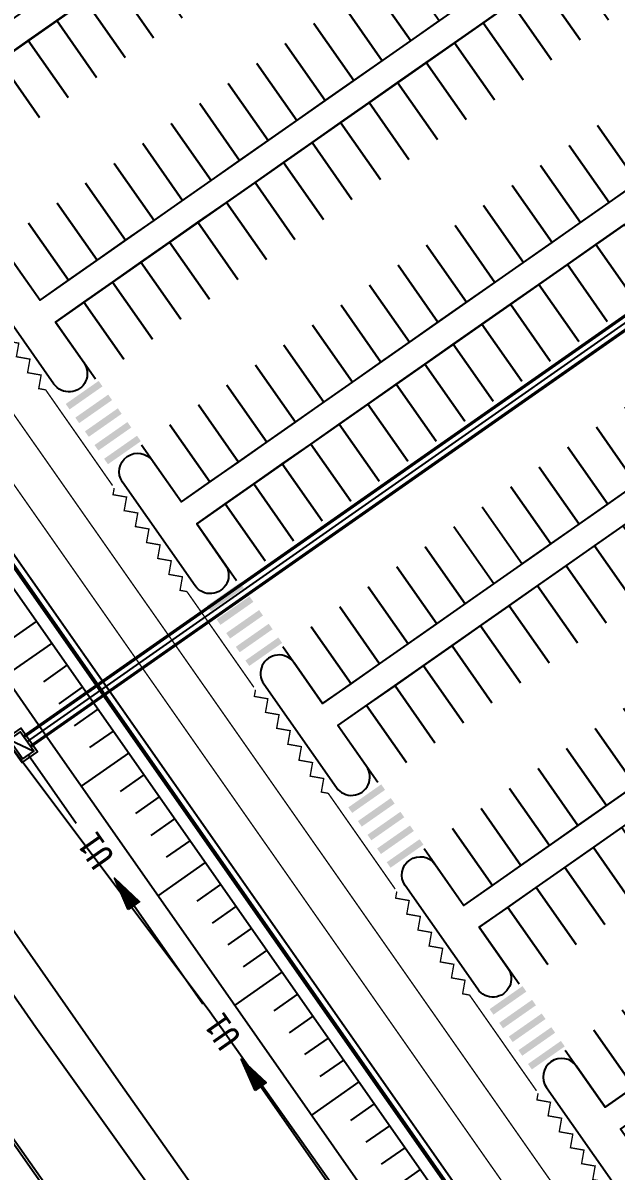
# Model space of a CAD drawing. Header units: millimetres. Extents: x 152904052 to 153933663, y 538271515 to 539240469.
# Drawn here: x 153119446 to 153163743, y 538655400 to 538741179 of the extents above; entities that cross this region are included whole.
import ezdxf
from ezdxf.enums import TextEntityAlignment as Align

# ---------------------------------------------------------------- set-up
doc = ezdxf.new("R2010")
doc.units = ezdxf.units.MM
doc.layers.add('SCHM', color=9, linetype='Continuous')
doc.styles.add('IIAC FONT', font='GulimChe.ttf')

msp = doc.modelspace()

# ---------------------------------------------------------------- linework, layer by layer
at = {"layer": 'SCHM'}
for p, q in [((153282186.4, 538465460.8), (153073743.6, 538763147.9)), ((153120437.8, 538696461.7), (153118687.9, 538695236.4)), ((153121585, 538694823.4), (153118077.9, 538692367.7)), ((153122732.1, 538693185.1), (153120974.9, 538691954.6)), ((153123879.3, 538691546.8), (153122118.3, 538690313.8)), ((153125026.4, 538689908.5), (153123261.8, 538688672.9)), ((153126173.6, 538688270.2), (153124408.6, 538687034.3)), ((153127320.7, 538686631.9), (153123791.7, 538684160.8)), ((153128467.9, 538684993.6), (153126703.8, 538683758.3)), ((153129615, 538683355.2), (153127851.3, 538682120.3)), ((153130762.2, 538681716.9), (153128998.9, 538680482.3)), ((153131909.3, 538680078.6), (153130146.5, 538678844.3)), ((153133056.5, 538678440.3), (153129531.5, 538675972.1)), ((153134203.6, 538676802), (153132441.6, 538675568.2)), ((153135350.8, 538675163.7), (153133589.1, 538673930.2)), ((153136498, 538673525.4), (153134736.7, 538672292.2)), ((153137645.1, 538671887.1), (153135883.6, 538670653.7)), ((153138792.3, 538670248.8), (153135268.4, 538667781.4)), ((153139939.4, 538668610.5), (153138177.1, 538667376.5)), ((153141086.6, 538666972.2), (153139323.8, 538665737.9)), ((153142233.7, 538665333.9), (153140470.6, 538664099.3)), ((153143380.9, 538663695.6), (153141617.3, 538662460.7)), ((153144528, 538662057.3), (153141000.1, 538659587)), ((153145675.2, 538660419), (153143910.8, 538659183.6)), ((153146822.3, 538658780.7), (153145057.5, 538657545)), ((153147969.5, 538657142.4), (153146204.3, 538655906.4)), ((153149116.6, 538655504.1), (153147352, 538654268.5))]:
    msp.add_line(p, q, dxfattribs=at)
for points, const_width in [([(153283005.5, 538466034.4), (153077550.5, 538759454.5), (153361796.3, 538958485.6), (153516377.8, 538737720.2), (153499645.1, 538637137.3)], 300), ([(153283128.3, 538466730.7), (153079967.6, 538756874.3)], 150)]:
    msp.add_lwpolyline(points, dxfattribs=dict(at, const_width=const_width))
at = {"layer": 'SCHM', "ltscale": 0.0008}
for points in [[(153105778.2, 538737011.5, -1), (153108030.9, 538738588.9), (153110167.5, 538735537.5), (153218787, 538811593.8), (153216650.4, 538814645.1, -1), (153218903.1, 538816222.4), (153224323.4, 538808481.4, -1), (153222070.7, 538806904.1), (153219934.2, 538809955.5), (153111314.6, 538733899.2), (153113451.2, 538730847.9, -1), (153111198.5, 538729270.5)], [(153116332, 538721939.1, -1), (153118584.7, 538723516.5), (153120721.3, 538720465.1), (153229422.8, 538796578.6), (153227286.2, 538799630, -1), (153229538.9, 538801207.3), (153234959.2, 538793466.3, -1), (153232706.5, 538791889), (153230570, 538794940.3), (153121868.4, 538718826.8), (153124005, 538715775.5, -1), (153121752.3, 538714198.1)], [(153126885.8, 538706866.7, -1), (153129138.5, 538708444.1), (153131275.1, 538705392.7), (153239976.6, 538781506.2), (153237840, 538784557.6, -1), (153240092.7, 538786134.9), (153245513, 538778393.9, -1), (153243260.3, 538776816.6), (153241123.8, 538779867.9), (153132422.2, 538703754.4), (153134558.8, 538700703.1, -1), (153132306.1, 538699125.7)], [(153266540.5, 538770592.5, 1.02502), (153268793.1, 538772169.8), (153263343.3, 538779953, 1), (153261090.6, 538778375.7), (153263227.2, 538775324.4), (153141828.9, 538690320.3), (153139692.3, 538693371.7, 1), (153137439.6, 538691794.3), (153142859.9, 538684053.3, 1), (153145112.6, 538685630.7), (153142976, 538688682), (153264374.4, 538773686.1)], [(153274928.2, 538758613.7), (153153529.8, 538673609.6), (153155666.4, 538670558.3, -1), (153153413.7, 538668980.9), (153147993.4, 538676721.9, -1), (153150246.1, 538678299.3), (153152382.7, 538675247.9), (153273781, 538760252), (153271587.1, 538763385.2, -1), (153273839.8, 538764962.6), (153279374.8, 538757057.7, -1), (153277122.1, 538755480.4)], [(153284355, 538750355.2, 0.3462784), (153282657, 538750450.1), (153282432.8, 538750293.1, 0.4142136), (153282095.2, 538748378.1), (153284334.8, 538745179.6), (153162936.5, 538660175.5), (153160799.9, 538663226.9, 1), (153158547.2, 538661649.5), (153163967.5, 538653908.6, 1), (153166220.2, 538655485.9), (153164083.6, 538658537.2), (153285482, 538743541.3), (153287675.9, 538740408, 0.4142136), (153289590.9, 538740070.3), (153291743.4, 538741577.5, 0.4855768), (153291864, 538743735.2)]]:
    msp.add_lwpolyline(points, format="xyb", close=True, dxfattribs=at)
at = {"layer": 'SCHM'}
for points in [[(153240720.7, 538475261.2), (153201765.6, 538530060.2), (153156598.5, 538594001.1), (153124008.4, 538639944.1), (153087463.4, 538691840), (153056425.3, 538735153), (153043163.3, 538754263), (153040405.3, 538758429), (153040393.3, 538758530), (153049053.3, 538764554), (153049187.3, 538764526), (153050365.3, 538761607), (153053739.3, 538750795), (153080509.3, 538712560), (153105348.4, 538676796.1), (153141369.4, 538625682.1), (153160995.5, 538597574.1), (153178617.5, 538572801.2), (153206730.6, 538532929.2), (153225658.6, 538505985.2), (153252905.7, 538467736.3)], [(153278688.6, 538463011.6), (153270805.8, 538474147.3), (153259326.1, 538490524.6), (153247911.9, 538506947.8), (153236489.6, 538523365.3), (153227929.8, 538535746.8), (153224993.5, 538539731.1), (153221310.5, 538545095.6), (153213538.3, 538556125.6), (153202115.9, 538572543.1), (153190578.9, 538588880.2), (153179033.6, 538605211.6), (153174486, 538611741.2), (153167594.9, 538621617.6), (153156131.5, 538638006.4), (153144643.6, 538654378), (153133180.3, 538670766.7), (153121700.5, 538687144.1), (153110302.7, 538703578.7), (153098888.6, 538720001.9), (153087408.8, 538736379.2), (153075896.3, 538752733.6), (153073232.3, 538756449.2)], [(153129205.8, 538740078.7), (153126223.2, 538744338.3), (153128353, 538745829.6), (153131335.6, 538741570)], [(153145426, 538744111.6), (153148408.6, 538739852), (153150538.4, 538741343.3), (153147555.8, 538745602.9)], [(153161057.5, 538739919.3), (153158074.9, 538744178.9), (153160204.7, 538745670.2), (153163187.3, 538741410.6)], [(153127076, 538738587.4), (153124093.4, 538742847), (153126223.2, 538744338.3), (153129205.8, 538740078.7)], [(153143296.2, 538742620.3), (153146278.8, 538738360.7), (153148408.6, 538739852), (153145426, 538744111.6)], [(153158927.7, 538738428), (153155945.1, 538742687.6), (153158074.9, 538744178.9), (153161057.5, 538739919.3)], [(153124946.2, 538737096.1), (153121963.6, 538741355.7), (153124093.4, 538742847), (153127076, 538738587.4)], [(153141166.4, 538741129), (153144149, 538736869.4), (153146278.8, 538738360.7), (153143296.2, 538742620.3)], [(153156797.9, 538736936.7), (153153815.3, 538741196.3), (153155945.1, 538742687.6), (153158927.7, 538738428)], [(153122816.4, 538735604.8), (153119833.8, 538739864.4), (153121963.6, 538741355.7), (153124946.2, 538737096.1)], [(153195362.7, 538741050.5), (153119461, 538687903.6)], [(153139036.6, 538739637.7), (153142019.2, 538735378.1), (153144149, 538736869.4), (153141166.4, 538741129)], [(153154668.1, 538735445.4), (153151685.6, 538739705), (153153815.3, 538741196.3), (153156797.9, 538736936.7)], [(153120686.6, 538734113.5), (153117704, 538738373.1), (153119833.8, 538739864.4), (153122816.4, 538735604.8)], [(153195936.3, 538740231.4), (153120034.5, 538687084.4)], [(153136906.8, 538738146.4), (153139889.4, 538733886.8), (153142019.2, 538735378.1), (153139036.6, 538739637.7)], [(153152538.4, 538733954.1), (153149555.8, 538738213.7), (153151685.6, 538739705), (153154668.1, 538735445.4)], [(153118556.8, 538732622.2), (153115574.2, 538736881.8), (153117704, 538738373.1), (153120686.6, 538734113.5)], [(153134777, 538736655.1), (153137759.6, 538732395.5), (153139889.4, 538733886.8), (153136906.8, 538738146.4)], [(153150408.6, 538732462.8), (153147426, 538736722.4), (153149555.8, 538738213.7), (153152538.4, 538733954.1)], [(153132647.2, 538735163.8), (153135629.8, 538730904.2), (153137759.6, 538732395.5), (153134777, 538736655.1)], [(153148278.8, 538730971.5), (153145296.2, 538735231.1), (153147426, 538736722.4), (153150408.6, 538732462.8)], [(153146149, 538729480.2), (153143166.4, 538733739.8), (153145296.2, 538735231.1), (153148278.8, 538730971.5)], [(153130517.4, 538733672.5), (153133500, 538729412.9), (153135629.8, 538730904.2), (153132647.2, 538735163.8)], [(153162369.2, 538733513.1), (153165351.8, 538729253.5), (153167481.6, 538730744.8), (153164499, 538735004.4)], [(153128387.6, 538732181.2), (153131370.2, 538727921.6), (153133500, 538729412.9), (153130517.4, 538733672.5)], [(153144019.2, 538727988.9), (153141036.6, 538732248.5), (153143166.4, 538733739.8), (153146149, 538729480.2)], [(153160239.4, 538732021.8), (153163222, 538727762.2), (153165351.8, 538729253.5), (153162369.2, 538733513.1)], [(153126257.8, 538730689.9), (153129240.4, 538726430.3), (153131370.2, 538727921.6), (153128387.6, 538732181.2)], [(153141889.4, 538726497.6), (153138906.8, 538730757.2), (153141036.6, 538732248.5), (153144019.2, 538727988.9)], [(153158109.6, 538730530.5), (153161092.2, 538726270.9), (153163222, 538727762.2), (153160239.4, 538732021.8)], [(153124128.1, 538729198.6), (153127110.6, 538724939), (153129240.4, 538726430.3), (153126257.8, 538730689.9)], [(153139759.6, 538725006.3), (153136777, 538729265.9), (153138906.8, 538730757.2), (153141889.4, 538726497.6)], [(153155979.8, 538729039.2), (153158962.4, 538724779.6), (153161092.2, 538726270.9), (153158109.6, 538730530.5)], [(153121998.3, 538727707.3), (153124980.9, 538723447.7), (153127110.6, 538724939), (153124128.1, 538729198.6)], [(153137629.8, 538723515), (153134647.2, 538727774.6), (153136777, 538729265.9), (153139759.6, 538725006.3)], [(153153850, 538727547.9), (153156832.6, 538723288.3), (153158962.4, 538724779.6), (153155979.8, 538729039.2)], [(153119868.5, 538726216), (153122851.1, 538721956.4), (153124980.9, 538723447.7), (153121998.3, 538727707.3)], [(153135500, 538722023.7), (153132517.4, 538726283.3), (153134647.2, 538727774.6), (153137629.8, 538723515)], [(153151720.2, 538726056.6), (153154702.8, 538721797), (153156832.6, 538723288.3), (153153850, 538727547.9)], [(153117738.7, 538724724.7), (153120721.3, 538720465.1), (153122851.1, 538721956.4), (153119868.5, 538726216)], [(153133370.2, 538720532.4), (153130387.6, 538724792), (153132517.4, 538726283.3), (153135500, 538722023.7)], [(153149590.4, 538724565.3), (153152573, 538720305.7), (153154702.8, 538721797), (153151720.2, 538726056.6)], [(153165222, 538720373), (153162239.4, 538724632.6), (153164369.2, 538726123.9), (153167351.7, 538721864.3)], [(153131240.4, 538719041.1), (153128257.8, 538723300.7), (153130387.6, 538724792), (153133370.2, 538720532.4)], [(153147460.6, 538723074), (153150443.2, 538718814.4), (153152573, 538720305.7), (153149590.4, 538724565.3)], [(153163092.2, 538718881.7), (153160109.6, 538723141.3), (153162239.4, 538724632.6), (153165222, 538720373)], [(153129110.6, 538717549.8), (153126128, 538721809.4), (153128257.8, 538723300.7), (153131240.4, 538719041.1)], [(153145330.8, 538721582.7), (153148313.4, 538717323.1), (153150443.2, 538718814.4), (153147460.6, 538723074)], [(153160962.4, 538717390.4), (153157979.8, 538721650), (153160109.6, 538723141.3), (153163092.2, 538718881.7)], [(153126980.8, 538716058.5), (153123998.2, 538720318.1), (153126128, 538721809.4), (153129110.6, 538717549.8)], [(153143201, 538720091.4), (153146183.6, 538715831.8), (153148313.4, 538717323.1), (153145330.8, 538721582.7)], [(153158832.6, 538715899.1), (153155850, 538720158.7), (153157979.8, 538721650), (153160962.4, 538717390.4)], [(153124851, 538714567.2), (153121868.4, 538718826.8), (153123998.2, 538720318.1), (153126980.8, 538716058.5)], [(153141071.2, 538718600.1), (153144053.8, 538714340.5), (153146183.6, 538715831.8), (153143201, 538720091.4)], [(153156702.8, 538714407.8), (153153720.2, 538718667.4), (153155850, 538720158.7), (153158832.6, 538715899.1)], [(153138941.4, 538717108.8), (153141924, 538712849.2), (153144053.8, 538714340.5), (153141071.2, 538718600.1)], [(153154573, 538712916.5), (153151590.4, 538717176.1), (153153720.2, 538718667.4), (153156702.8, 538714407.8)], [(153136811.7, 538715617.5), (153139794.3, 538711357.9), (153141924, 538712849.2), (153138941.4, 538717108.8)], [(153152443.2, 538711425.2), (153149460.6, 538715684.8), (153151590.4, 538717176.1), (153154573, 538712916.5)], [(153134681.9, 538714126.2), (153137664.5, 538709866.6), (153139794.3, 538711357.9), (153136811.7, 538715617.5)], [(153150313.4, 538709933.9), (153147330.8, 538714193.5), (153149460.6, 538715684.8), (153152443.2, 538711425.2)], [(153132552.1, 538712634.9), (153135534.7, 538708375.3), (153137664.5, 538709866.6), (153134681.9, 538714126.2)], [(153148183.6, 538708442.6), (153145201, 538712702.2), (153147330.8, 538714193.5), (153150313.4, 538709933.9)], [(153130422.3, 538711143.6), (153133404.9, 538706884), (153135534.7, 538708375.3), (153132552.1, 538712634.9)], [(153146053.8, 538706951.3), (153143071.2, 538711210.9), (153145201, 538712702.2), (153148183.6, 538708442.6)], [(153162274, 538710984.2), (153165256.6, 538706724.6), (153167386.4, 538708215.9), (153164403.8, 538712475.5)], [(153143924, 538705460), (153140941.4, 538709719.6), (153143071.2, 538711210.9), (153146053.8, 538706951.3)], [(153128292.5, 538709652.3), (153131275.1, 538705392.7), (153133404.9, 538706884), (153130422.3, 538711143.6)], [(153160144.2, 538709492.9), (153163126.8, 538705233.3), (153165256.6, 538706724.6), (153162274, 538710984.2)], [(153141794.2, 538703968.7), (153138811.6, 538708228.3), (153140941.4, 538709719.6), (153143924, 538705460)], [(153158014.4, 538708001.6), (153160997, 538703742), (153163126.8, 538705233.3), (153160144.2, 538709492.9)], [(153139664.4, 538702477.4), (153136681.8, 538706737), (153138811.6, 538708228.3), (153141794.2, 538703968.7)], [(153155884.6, 538706510.3), (153158867.2, 538702250.7), (153160997, 538703742), (153158014.4, 538708001.6)], [(153137534.6, 538700986.1), (153134552, 538705245.7), (153136681.8, 538706737), (153139664.4, 538702477.4)], [(153153754.8, 538705019), (153156737.4, 538700759.4), (153158867.2, 538702250.7), (153155884.6, 538706510.3)], [(153135404.8, 538699494.8), (153132422.2, 538703754.4), (153134552, 538705245.7), (153137534.6, 538700986.1)], [(153149495.3, 538702036.4), (153152477.9, 538697776.8), (153154607.6, 538699268.1), (153151625.1, 538703527.7)], [(153165126.8, 538697844.1), (153162144.2, 538702103.7), (153164274, 538703595), (153167256.6, 538699335.4)], [(153147365.5, 538700545.1), (153150348.1, 538696285.5), (153152477.9, 538697776.8), (153149495.3, 538702036.4)], [(153162997, 538696352.8), (153160014.4, 538700612.4), (153162144.2, 538702103.7), (153165126.8, 538697844.1)], [(153145235.7, 538699053.8), (153148218.3, 538694794.2), (153150348.1, 538696285.5), (153147365.5, 538700545.1)], [(153160867.2, 538694861.5), (153157884.6, 538699121.1), (153160014.4, 538700612.4), (153162997, 538696352.8)], [(153143105.9, 538697562.5), (153146088.5, 538693302.9), (153148218.3, 538694794.2), (153145235.7, 538699053.8)], [(153158737.4, 538693370.2), (153155754.8, 538697629.8), (153157884.6, 538699121.1), (153160867.2, 538694861.5)], [(153262237.6, 538485454.3), (153251290.6, 538501451.3), (153238459.6, 538519329.2), (153220664.6, 538543393.2), (153204655.5, 538564800.2), (153184743.5, 538593691.2), (153154020.4, 538638153.1), (153133401.4, 538667289.1), (153110776.3, 538697461.1)], [(153140976.1, 538696071.2), (153143958.7, 538691811.6), (153146088.5, 538693302.9), (153143105.9, 538697562.5)], [(153156607.6, 538691878.9), (153153625, 538696138.5), (153155754.8, 538697629.8), (153158737.4, 538693370.2)], [(153138846.3, 538694579.9), (153141828.9, 538690320.3), (153143958.7, 538691811.6), (153140976.1, 538696071.2)], [(153154477.8, 538690387.6), (153151495.2, 538694647.2), (153153625, 538696138.5), (153156607.6, 538691878.9)], [(153152348, 538688896.3), (153149365.4, 538693155.9), (153151495.2, 538694647.2), (153154477.8, 538690387.6)], [(153150218.2, 538687405), (153147235.6, 538691664.6), (153149365.4, 538693155.9), (153152348, 538688896.3)], [(153148088.4, 538685913.7), (153145105.8, 538690173.3), (153147235.6, 538691664.6), (153150218.2, 538687405)], [(153145958.6, 538684422.4), (153142976, 538688682), (153145105.8, 538690173.3), (153148088.4, 538685913.7)], [(153162178.9, 538688455.3), (153165161.5, 538684195.7), (153167291.2, 538685687), (153164308.7, 538689946.6)], [(153160049.1, 538686964), (153163031.7, 538682704.4), (153165161.5, 538684195.7), (153162178.9, 538688455.3)], [(153118426.7, 538687637.2), (153120249.6, 538686777.2)], [(153123422.9, 538681375.4), (153119840, 538686492.3)], [(153157919.3, 538685472.7), (153160901.9, 538681213.1), (153163031.7, 538682704.4), (153160049.1, 538686964)], [(153155789.5, 538683981.4), (153158772.1, 538679721.8), (153160901.9, 538681213.1), (153157919.3, 538685472.7)], [(153153659.7, 538682490.1), (153156642.3, 538678230.5), (153158772.1, 538679721.8), (153155789.5, 538683981.4)], [(153275959.7, 538445865.3), (153241085.6, 538494946.2), (153211957.6, 538536582.2), (153182850.5, 538576984.2), (153158419.5, 538611897.1), (153147536.4, 538628110.1), (153120401.4, 538666114.1), (153109164.4, 538682301.1)], [(153151529.9, 538680998.8), (153154512.5, 538676739.2), (153156642.3, 538678230.5), (153153659.7, 538682490.1)], [(153149400.1, 538679507.5), (153152382.7, 538675247.9), (153154512.5, 538676739.2), (153151529.9, 538680998.8)], [(153165031.6, 538675315.2), (153162049, 538679574.8), (153164178.8, 538681066.1), (153167161.4, 538676806.5)], [(153162901.8, 538673823.9), (153159919.2, 538678083.5), (153162049, 538679574.8), (153165031.6, 538675315.2)], [(153160772, 538672332.6), (153157789.4, 538676592.2), (153159919.2, 538678083.5), (153162901.8, 538673823.9)], [(153158642.2, 538670841.3), (153155659.6, 538675100.9), (153157789.4, 538676592.2), (153160772, 538672332.6)], [(153132883.3, 538667864.5), (153127723.7, 538675233.2)], [(153156512.4, 538669350), (153153529.8, 538673609.6), (153155659.6, 538675100.9), (153158642.2, 538670841.3)], [(153162083.7, 538665926.4), (153165066.3, 538661666.8), (153167196.1, 538663158.1), (153164213.5, 538667417.7)], [(153159953.9, 538664435.1), (153162936.5, 538660175.5), (153165066.3, 538661666.8), (153162083.7, 538665926.4)], [(153142350.4, 538654344.1), (153137190.8, 538661712.8)]]:
    msp.add_lwpolyline(points, dxfattribs=at)
at = {"layer": 'SCHM', "ltscale": 0.3, "const_width": 100}
for points in [[(153177313.1, 538628311.2), (153091938.9, 538750238.2)], [(153174855.7, 538626590.5), (153089481.4, 538748517.5)]]:
    msp.add_lwpolyline(points, dxfattribs=at)
at = {"layer": 'SCHM', "ltscale": 10}
for points in [[(153195425.8, 538740960.4), (153119524.1, 538687813.4)], [(153195873.2, 538740321.5), (153119971.5, 538687174.5)]]:
    msp.add_lwpolyline(points, dxfattribs=at)
at = {"layer": 'SCHM', "ltscale": 5, "flags": 128}
msp.add_lwpolyline([(153195567.6, 538740583.6), (153119747.8, 538687494)], dxfattribs=at)
at = {"layer": 'SCHM', "ltscale": 0.005, "const_width": 100}
for points in [[(153121138, 538713768), (153120623.8, 538713858.6), (153120802.4, 538714871.4), (153119789.6, 538715050), (153119968.2, 538716062.7), (153118955.4, 538716241.3), (153119134, 538717254.1), (153118121.2, 538717432.7), (153118299.8, 538718445.4), (153117287, 538718624), (153117465.6, 538719636.8), (153116452.8, 538719815.4), (153116631.4, 538720828.1), (153115618.7, 538721006.7), (153115705.7, 538721500.6)], [(153131691.8, 538698695.6), (153131177.6, 538698786.2), (153131356.2, 538699799), (153130343.4, 538699977.6), (153130522, 538700990.3), (153129509.2, 538701168.9), (153129687.8, 538702181.7), (153128675, 538702360.3), (153128853.6, 538703373), (153127840.8, 538703551.6), (153128019.4, 538704564.4), (153127006.7, 538704743), (153127185.2, 538705755.7), (153126172.5, 538705934.3), (153126259.5, 538706428.2)], [(153142245.6, 538683623.2), (153141731.4, 538683713.8), (153141910, 538684726.6), (153140897.2, 538684905.2), (153141075.8, 538685917.9), (153140063, 538686096.5), (153140241.6, 538687109.3), (153139228.8, 538687287.9), (153139407.4, 538688300.6), (153138394.7, 538688479.2), (153138573.2, 538689492), (153137560.5, 538689670.6), (153137739, 538690683.3), (153136726.3, 538690861.9), (153136813.4, 538691355.8)], [(153152799.4, 538668550.8), (153152285.2, 538668641.4), (153152463.8, 538669654.2), (153151451, 538669832.8), (153151629.6, 538670845.5), (153150616.8, 538671024.1), (153150795.4, 538672036.9), (153149782.6, 538672215.5), (153149961.2, 538673228.2), (153148948.5, 538673406.8), (153149127, 538674419.6), (153148114.3, 538674598.2), (153148292.8, 538675610.9), (153147280.1, 538675789.5), (153147367.2, 538676283.4)], [(153163353.2, 538653478.4), (153162839, 538653569), (153163017.6, 538654581.8), (153162004.8, 538654760.4), (153162183.4, 538655773.1), (153161170.6, 538655951.7), (153161349.2, 538656964.5), (153160336.5, 538657143.1), (153160515, 538658155.8), (153159502.3, 538658334.4), (153159680.8, 538659347.2), (153158668.1, 538659525.8), (153158846.7, 538660538.5), (153157833.9, 538660717.1), (153157921, 538661211)]]:
    msp.add_lwpolyline(points, dxfattribs=at)
at = {"layer": 'SCHM', "ltscale": 0.05, "const_width": 100}
for points in [[(153126137.5, 538706618.4), (153121138, 538713768)], [(153136691.3, 538691546), (153131691.8, 538698695.6)], [(153147245.1, 538676473.6), (153142245.6, 538683623.2)], [(153157798.9, 538661401.2), (153152799.4, 538668550.8)]]:
    msp.add_lwpolyline(points, dxfattribs=at)
at = {"layer": 'SCHM'}
for points in [[(153118148.2, 538687686.3), (153119381.4, 538685925.1), (153120528.2, 538686728.1), (153119295, 538688489.3)], [(153118426.7, 538687637.2), (153119430.5, 538686203.6), (153120249.6, 538686777.2), (153119245.9, 538688210.7)], [(153127311.6, 538674944.7), (153126301.3, 538677264.6), (153126287.8, 538677283.8), (153128131.9, 538675547.6), (153128145.3, 538675528.4), (153127311.6, 538674944.7)], [(153127345.2, 538675039.6), (153126435.4, 538677073), (153128044.7, 538675529.4), (153127345.2, 538675039.6)], [(153127372.9, 538675101.9), (153126583.1, 538676862.2), (153127976.6, 538675524.6), (153127372.9, 538675101.9)], [(153127387.3, 538675183.3), (153126730.7, 538676651.4), (153127895.2, 538675538.9), (153127387.3, 538675183.3)], [(153127408.4, 538675255.2), (153126871.6, 538676450.2), (153127820.4, 538675543.7), (153127408.4, 538675255.2)], [(153127422.7, 538675336.7), (153127019.2, 538676239.3), (153127739, 538675558.1), (153127422.7, 538675336.7)], [(153127450.5, 538675399), (153127166.8, 538676028.5), (153127670.9, 538675553.3), (153127450.5, 538675399)], [(153127464.9, 538675480.4), (153127307.7, 538675827.3), (153127589.5, 538675567.6), (153127464.9, 538675480.4)], [(153127492.7, 538675542.7), (153127455.3, 538675616.5), (153127521.4, 538675562.8), (153127492.7, 538675542.7)], [(153136778.7, 538661424.3), (153135768.4, 538663744.2), (153135754.9, 538663763.4), (153137599, 538662027.2), (153137612.4, 538662008), (153136778.7, 538661424.3)], [(153136812.3, 538661519.2), (153135902.6, 538663552.6), (153137511.8, 538662008.9), (153136812.3, 538661519.2)], [(153136833.3, 538661591), (153136043.5, 538663351.3), (153137437, 538662013.7), (153136833.3, 538661591)], [(153136847.7, 538661672.5), (153136191.1, 538663140.5), (153137355.6, 538662028.1), (153136847.7, 538661672.5)], [(153136875.5, 538661734.8), (153136338.7, 538662929.7), (153137287.5, 538662023.3), (153136875.5, 538661734.8)], [(153136889.9, 538661816.2), (153136479.6, 538662728.5), (153137206.1, 538662037.7), (153136889.9, 538661816.2)], [(153136917.6, 538661878.5), (153136627.2, 538662517.7), (153137138, 538662032.9), (153136917.6, 538661878.5)], [(153136932, 538661960), (153136774.8, 538662306.9), (153137056.6, 538662047.2), (153136932, 538661960)], [(153136953.1, 538662031.9), (153136922.4, 538662096.1), (153136981.8, 538662052), (153136953.1, 538662031.9)]]:
    msp.add_lwpolyline(points, close=True, dxfattribs=at)
for points in [[(153277672.2, 538431827, 0), (153252504.7, 538467510.3, 0), (153225286.6, 538505997.2, 0), (153206348.6, 538532762.2, 0), (153178250.5, 538572827.2, 0), (153160794.5, 538597464.1, 0), (153141137.4, 538625487.1, 0), (153104946.4, 538677089.1, 0), (153080260.3, 538712522, 0), (153053542.3, 538750879, 0), (153050275.3, 538761592, 0), (153049097.3, 538764522, 0)], [(153283475.7, 538440544.6, 0), (153281070.7, 538442188.3, 0), (153278921.7, 538444990.3, 0), (153260096.7, 538471220.3, 0), (153233026.6, 538510383.2, 0), (153213708.6, 538537857.2, 0), (153199963.5, 538557401.2, 0), (153185107.5, 538578622.2, 0), (153168400.5, 538602369.1, 0), (153149676.4, 538629353.1, 0), (153126750.4, 538661876.1, 0), (153111286.4, 538684015.1, 0), (153087834.3, 538717672, 0), (153065108.3, 538749821, 0), (153061228.3, 538755891, 0), (153057774.3, 538763111, 0)]]:
    msp.add_polyline3d(points, dxfattribs=at)
for points in [[(153122926.1, 538712303.8), (153125383.6, 538714024.6), (153122639.3, 538712713.4), (153125096.8, 538714434.1)], [(153123643.1, 538711279.9), (153126100.6, 538713000.6), (153123356.3, 538711689.5), (153125813.8, 538713410.2)], [(153124360.1, 538710256), (153126817.5, 538711976.7), (153124073.3, 538710665.5), (153126530.7, 538712386.3)], [(153125077, 538709232), (153127534.5, 538710952.7), (153124790.3, 538709641.6), (153127247.7, 538711362.3)], [(153125794, 538708208.1), (153128251.5, 538709928.8), (153125507.2, 538708617.6), (153127964.7, 538710338.4)], [(153133479.9, 538697231.4), (153135937.4, 538698952.2), (153133193.2, 538697641), (153135650.6, 538699361.7)], [(153134196.9, 538696207.5), (153136654.4, 538697928.2), (153133910.1, 538696617.1), (153136367.6, 538698337.8)], [(153134913.9, 538695183.6), (153137371.3, 538696904.3), (153134627.1, 538695593.1), (153137084.5, 538697313.9)], [(153135630.9, 538694159.6), (153138088.3, 538695880.3), (153135344.1, 538694569.2), (153137801.5, 538696289.9)], [(153136347.8, 538693135.7), (153138805.3, 538694856.4), (153136061, 538693545.3), (153138518.5, 538695266)], [(153144033.7, 538682159), (153146491.2, 538683879.8), (153143747, 538682568.6), (153146204.4, 538684289.3)], [(153144750.7, 538681135.1), (153147208.2, 538682855.8), (153144463.9, 538681544.7), (153146921.4, 538683265.4)], [(153145467.7, 538680111.2), (153147925.1, 538681831.9), (153145180.9, 538680520.7), (153147638.4, 538682241.5)], [(153146184.7, 538679087.2), (153148642.1, 538680807.9), (153145897.9, 538679496.8), (153148355.3, 538681217.5)], [(153146901.6, 538678063.3), (153149359.1, 538679784), (153146614.8, 538678472.9), (153149072.3, 538680193.6)], [(153154587.6, 538667086.6), (153157045, 538668807.4), (153154300.8, 538667496.2), (153156758.2, 538669216.9)], [(153155304.5, 538666062.7), (153157762, 538667783.4), (153155017.7, 538666472.3), (153157475.2, 538668193)], [(153156021.5, 538665038.8), (153158478.9, 538666759.5), (153155734.7, 538665448.3), (153158192.2, 538667169.1)], [(153156738.5, 538664014.8), (153159195.9, 538665735.5), (153156451.7, 538664424.4), (153158909.1, 538666145.1)], [(153157455.4, 538662990.9), (153159912.9, 538664711.6), (153157168.6, 538663400.5), (153159626.1, 538665121.2)]]:
    msp.add_solid(points, dxfattribs=at)

# ---------------------------------------------------------------- texts
at = {"layer": 'SCHM', "ltscale": 10, "style": 'IIAC FONT'}
for p in [(153124855.4, 538679329.6), (153134319.1, 538665814)]:
    msp.add_text('U1', height=1918.79, rotation=125.000001, dxfattribs=at).set_placement(p, align=Align.MIDDLE_CENTER)

doc.saveas('drawing.dxf')
